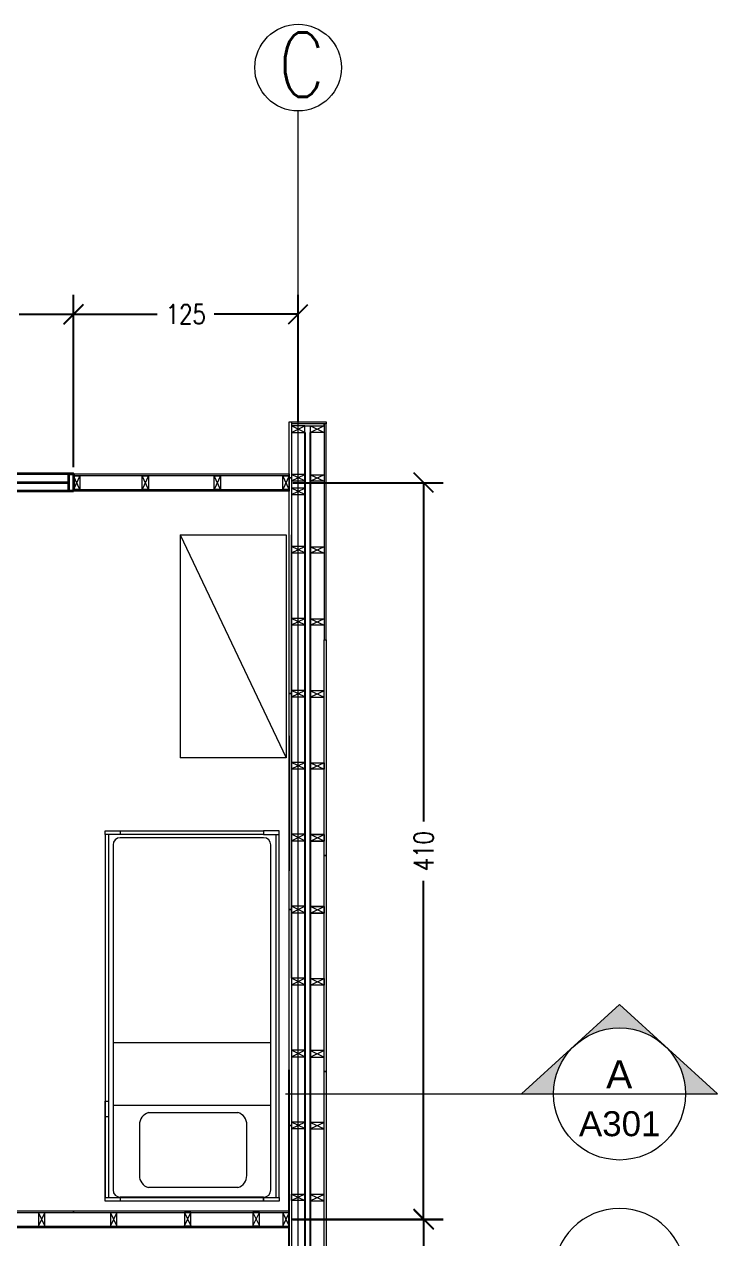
# Model space of a CAD drawing. Header units: millimetres. Extents: x 985 to 3302, y 1117 to 2352.
# Drawn here: x 2916 to 3302, y 1673 to 2349 of the extents above; entities that cross this region are included whole.
import ezdxf

# ---------------------------------------------------------------- set-up
doc = ezdxf.new("R2010")
doc.units = ezdxf.units.MM
for name, color, linetype, lineweight in [('A-ANNO-DIMS', 3, 'Continuous', 18), ('A-ANNO-SYMB', 3, 'Continuous', 18), ('A-DETL-MCUT', 4, 'Continuous', 25), ('A-ELEV-MBE1', 7, 'Continuous', 35), ('A-ELEV-MBE2', 4, 'Continuous', 25), ('A-FURN', 8, 'Continuous', 18), ('A-WALL-STUD', 3, 'Continuous', 18)]:
    doc.layers.add(name, color=color, linetype=linetype, lineweight=lineweight)
doc.styles.add('E-ROMANS', font='romans.shx', dxfattribs={"width": 0.8})
doc.styles.get("Standard").update_dxf_attribs({"font": 'Arial.ttf'})
doc.dimstyles.new('QUOTE', dxfattribs={"dimtxt": 0.18, "dimasz": 0.18, "dimexe": 0.18, "dimexo": 0.0625, "dimgap": 0.09, "dimtad": 0, "dimdec": 4, "dimzin": 0, "dimdsep": 46, "dimtxsty": 'E-ROMANS', "dimblk": 'OBLIQUE', "dimblk1": 'OBLIQUE', "dimblk2": 'OBLIQUE', "dimcen": 0.09, "dimadec": 0, "dimazin": 0, "dimtfac": 1, "dimtdec": 4, "dimtofl": 0, "dimtmove": 0, "dimatfit": 3, "dimldrblk": 'OBLIQUE', "dimfxl": 1, "dimtolj": 1, "dimtzin": 0, "dimarcsym": 0})

# ---------------------------------------------------------------- blocks, each defined once
blk = doc.blocks.new('Sezioni')
h = blk.add_hatch(color=256)
h.dxf.hatch_style = 1
h.paths.add_polyline_path([(52520.8, 47455.1), (52264, 47220.9), (52417.6, 47220.9, -0.210523)])
h.paths.add_polyline_path([(52735.1, 47651.7), (52520.8, 47455.1, -0.388338), (52949.4, 47455.1)])
h.paths.add_polyline_path([(52949.4, 47455.1, -0.210523), (53052.6, 47220.9), (53206.2, 47220.9)])
blk.add_lwpolyline([(52264, 47220.9), (53206.2, 47220.9), (52735.1, 47651.7)], close=True)
blk.add_circle((52735.1, 47220.9), 317.5)
blk = doc.blocks.new('_Oblique')
at = {"color": 0, "linetype": 'ByBlock', "lineweight": -2}
blk.add_line((-0.5, -0.5), (0.5, 0.5), dxfattribs=at)
blk = doc.blocks.new('*D165')
at = {"layer": 'A-ANNO-DIMS', "color": 0, "lineweight": -2, "transparency": 16777216}
for p, q in [((2858, 2102.71), (2858, 2198.54)), ((2943.08, 2102.71), (2943.08, 2198.54)), ((2858, 2187.74), (2888.15, 2187.74)), ((2943.08, 2187.74), (2912.93, 2187.74))]:
    blk.add_line(p, q, dxfattribs=at)
at = {"layer": 'A-ANNO-DIMS', "color": 0, "lineweight": -2, "transparency": 16777216, "xscale": 10.8, "yscale": 10.8, "zscale": 10.8, "rotation": 180}
blk.add_blockref('_Oblique', (2858, 2187.74), dxfattribs=at)
at = {"layer": 'A-ANNO-DIMS', "color": 0, "lineweight": -2, "transparency": 16777216, "xscale": 10.8, "yscale": 10.8, "zscale": 10.8}
blk.add_blockref('_Oblique', (2943.08, 2187.74), dxfattribs=at)
at = {"layer": 'A-ANNO-DIMS', "color": 0, "transparency": 16777216, "insert": (2900.54, 2187.74), "char_height": 10.8, "attachment_point": 5, "style": 'E-ROMANS'}
blk.add_mtext('\\A1;85', dxfattribs=at)
blk = doc.blocks.new('*D166')
at = {"layer": 'A-ANNO-DIMS', "color": 0, "lineweight": -2, "transparency": 16777216}
for p, q in [((2943.08, 2102.71), (2943.08, 2198.63)), ((3068.15, 2127.64), (3068.15, 2198.63)), ((2943.08, 2187.83), (2989.72, 2187.83)), ((3068.15, 2187.83), (3021.51, 2187.83))]:
    blk.add_line(p, q, dxfattribs=at)
at = {"layer": 'A-ANNO-DIMS', "color": 0, "lineweight": -2, "transparency": 16777216, "xscale": 10.8, "yscale": 10.8, "zscale": 10.8, "rotation": 180}
blk.add_blockref('_Oblique', (2943.08, 2187.83), dxfattribs=at)
at = {"layer": 'A-ANNO-DIMS', "color": 0, "lineweight": -2, "transparency": 16777216, "xscale": 10.8, "yscale": 10.8, "zscale": 10.8}
blk.add_blockref('_Oblique', (3068.15, 2187.83), dxfattribs=at)
at = {"layer": 'A-ANNO-DIMS', "color": 0, "transparency": 16777216, "insert": (3005.62, 2187.83), "char_height": 10.8, "attachment_point": 5, "style": 'E-ROMANS'}
blk.add_mtext('\\A1;125', dxfattribs=at)
blk = doc.blocks.new('*D167')
at = {"layer": 'A-ANNO-DIMS', "color": 0, "lineweight": -2, "transparency": 16777216}
for p, q in [((3065.15, 2094.11), (3148.83, 2094.11)), ((3138.03, 2094.11), (3138.03, 1905.66)), ((3138.03, 1684.2), (3138.03, 1872.64)), ((3065.15, 1684.2), (3148.83, 1684.2))]:
    blk.add_line(p, q, dxfattribs=at)
at = {"layer": 'A-ANNO-DIMS', "color": 0, "lineweight": -2, "transparency": 16777216, "xscale": 10.8, "yscale": 10.8, "zscale": 10.8}
for p, rotation in [((3138.03, 2094.11), 90), ((3138.03, 1684.2), 270)]:
    blk.add_blockref('_Oblique', p, dxfattribs=dict(at, rotation=rotation))
at = {"layer": 'A-ANNO-DIMS', "color": 0, "transparency": 16777216, "insert": (3138.03, 1889.15), "char_height": 10.8, "attachment_point": 5, "rotation": 90, "style": 'E-ROMANS'}
blk.add_mtext('\\A1;410', dxfattribs=at)
blk = doc.blocks.new('*D168')
at = {"layer": 'A-ANNO-DIMS', "color": 0, "lineweight": -2, "transparency": 16777216}
for p, q in [((3064.67, 1684.43), (3148.83, 1684.43)), ((3138.03, 1684.43), (3138.03, 1558.79)), ((3138.03, 1400.12), (3138.03, 1525.77)), ((3064.44, 1400.12), (3148.83, 1400.12))]:
    blk.add_line(p, q, dxfattribs=at)
at = {"layer": 'A-ANNO-DIMS', "color": 0, "lineweight": -2, "transparency": 16777216, "xscale": 10.8, "yscale": 10.8, "zscale": 10.8}
for p, rotation in [((3138.03, 1684.43), 90), ((3138.03, 1400.12), 270)]:
    blk.add_blockref('_Oblique', p, dxfattribs=dict(at, rotation=rotation))
at = {"layer": 'A-ANNO-DIMS', "color": 0, "transparency": 16777216, "insert": (3138.03, 1542.28), "char_height": 10.8, "attachment_point": 5, "rotation": 90, "style": 'E-ROMANS'}
blk.add_mtext('\\A1;335', dxfattribs=at)

msp = doc.modelspace()

# ---------------------------------------------------------------- linework, layer by layer
msp.add_line((3060.9249, 1684.43214), (3060.9249, 1684.43214))
at = {"layer": 'A-ANNO-SYMB'}
for p, q in [((3068.15159, 1166.3861), (3068.15159, 2300.9266)), ((3061.2083, 1754.00209), (3211.64969, 1754.00209))]:
    msp.add_line(p, q, dxfattribs=at)
at = {"layer": 'A-ANNO-SYMB', "color": 7}
for p, q in [((3064.39796, 1818.39025), (3064.39796, 2065.07312)), ((3063.1964, 1953.22022), (3063.1964, 1878.14759))]:
    msp.add_line(p, q, dxfattribs=at)
for points in [[(3064.39774, 2127.98933), (3064.39796, 2096.85963), (3063.19639, 2096.8596), (3063.1966, 2127.98933)], [(3083.7867, 2006.7655), (3083.78357, 2126.88426), (3082.5824, 2126.88423), (3082.58554, 2006.76547)], [(2943.08045, 2097.86059), (2943.08045, 2098.96166), (3063.19665, 2098.96166), (3063.19665, 2097.86059)], [(3064.39796, 2096.85963), (3064.39776, 1976.74343), (3063.1966, 1976.74343), (3063.19639, 2096.85963)], [(3063.19705, 2089.35193), (2943.08085, 2089.35193), (2943.08085, 2090.3529), (3063.19705, 2090.3529)], [(3082.58885, 1886.65063), (3082.58554, 2006.76683), (3083.7867, 2006.76686), (3083.79002, 1886.65066)], [(3064.39776, 1976.74343), (3064.39776, 1856.62724), (3063.1966, 1856.62724), (3063.1966, 1976.74343)], [(3082.5919, 1766.53444), (3082.58859, 1886.65063), (3083.78975, 1886.65066), (3083.79306, 1766.53447)], [(3064.39776, 1856.62724), (3064.3977, 1736.51104), (3063.19653, 1736.51104), (3063.1966, 1856.62724)], [(3082.59489, 1646.41824), (3082.5919, 1766.53444), (3083.79306, 1766.53447), (3083.79605, 1646.41827)], [(3064.3977, 1736.51104), (3064.39796, 1616.39485), (3063.1968, 1616.39485), (3063.19653, 1736.51104)], [(2760.90994, 1687.95349), (2760.90994, 1689.05455), (2943.08565, 1689.05455), (2943.08565, 1687.95349)], [(2943.08565, 1687.95349), (2943.08565, 1689.05455), (3063.20185, 1689.05455), (3063.20185, 1687.95349)], [(2943.08605, 1679.44528), (2760.90982, 1679.44483), (2760.90982, 1680.4458), (2943.08605, 1680.44625)], [(3063.20225, 1679.44483), (2943.08605, 1679.44483), (2943.08605, 1680.4458), (3063.20225, 1680.4458)]]:
    msp.add_lwpolyline(points, close=True, dxfattribs=at)
for points in [[(3063.1966, 2127.98933), (3083.78415, 2127.98941), (3083.78416, 2126.88834), (3064.39774, 2126.88829)], [(3071.90501, 2125.68713), (3082.58251, 2125.68326), (3082.5824, 2126.88423), (3073.57146, 2126.88401)]]:
    msp.add_lwpolyline(points, dxfattribs=at)
at = {"layer": 'A-ANNO-SYMB'}
msp.add_circle((3068.15159, 2325.04082), 24.11422, dxfattribs=at)
at = {"layer": 'A-DETL-MCUT'}
msp.add_line((3063.19663, 1567.14733), (3063.19663, 1767.34099), dxfattribs=at)
at = {"layer": 'A-ELEV-MBE1', "color": 0}
for p, q in [((2943.08045, 2098.96166), (2857.99855, 2098.96166)), ((2943.08085, 2089.35193), (2857.99855, 2089.35193))]:
    msp.add_line(p, q, dxfattribs=at)
at = {"layer": 'A-ELEV-MBE1', "color": 0, "linetype": 'Continuous'}
msp.add_line((2940.57823, 2094.10699), (2860.55176, 2094.10709), dxfattribs=at)
at = {"layer": 'A-ELEV-MBE1', "color": 0}
msp.add_lwpolyline([(2943.08085, 2089.35193), (2940.57843, 2089.35193), (2940.57803, 2098.96166), (2943.08045, 2098.96166)], close=True, dxfattribs=at)
at = {"layer": 'A-ELEV-MBE2'}
for p, q in [((3071.90501, 2122.08365), (3071.90473, 1380.9681)), ((3075.09372, 1380.96164), (3075.07529, 2122.07933))]:
    msp.add_line(p, q, dxfattribs=at)
at = {"layer": 'A-FURN'}
for p, q in [((3002.55252, 2065.07312), (3002.55252, 1941.05157)), ((3002.55252, 2065.07312), (3061.55252, 2065.07312)), ((3002.55252, 2065.07312), (3061.55252, 1941.05157)), ((3061.55252, 2065.07312), (3061.55252, 1941.05157)), ((3061.55252, 1941.05157), (3002.55252, 1941.05157)), ((2960.69024, 1898.33905), (2960.69024, 1900.33905)), ((2960.69024, 1900.33905), (3048.98235, 1900.33905)), ((2969.1764, 1900.33905), (2969.1764, 1898.33905)), ((3057.69024, 1900.33905), (3048.98235, 1900.33905)), ((3048.98235, 1900.33905), (3048.98235, 1898.33905)), ((3057.69024, 1898.33905), (3057.69024, 1900.33905)), ((3048.98235, 1898.33905), (2960.69024, 1898.33905)), ((2960.69024, 1898.33905), (2960.69024, 1696.33905)), ((2962.69024, 1898.33905), (2962.69024, 1696.33905)), ((2965.1764, 1892.58548), (2965.1764, 1700.58548)), ((3048.98235, 1896.58548), (2969.1764, 1896.58548)), ((3048.98235, 1898.33905), (3057.69024, 1898.33905)), ((3052.98235, 1700.58548), (3052.98235, 1892.58548)), ((3055.69024, 1898.33905), (3055.69024, 1696.33905)), ((3057.69024, 1696.33905), (3057.69024, 1898.33905)), ((2965.1764, 1782.54955), (3052.98235, 1782.54955)), ((2960.69024, 1696.33905), (2960.69024, 1750.04694)), ((2960.69024, 1750.04694), (2962.69024, 1750.04694)), ((2962.69024, 1750.04694), (2962.69024, 1741.33905)), ((3052.98235, 1747.64073), (2965.1764, 1747.64073)), ((2984.80767, 1743.63724), (3034.61361, 1743.63724)), ((2962.69024, 1741.33905), (2960.69024, 1741.33905)), ((2960.69024, 1741.33905), (2960.69024, 1696.33905)), ((2979.80767, 1736.87572), (2979.80767, 1708.71287)), ((3039.61361, 1708.71287), (3039.61361, 1736.87572)), ((2960.69024, 1694.33905), (2960.69024, 1696.33905)), ((2960.69024, 1696.33905), (2969.1764, 1696.33905)), ((3048.98235, 1696.58548), (2969.1764, 1696.58548)), ((2969.1764, 1696.33905), (2969.1764, 1694.33905)), ((2969.1764, 1696.33905), (3057.69024, 1696.33905)), ((3034.61361, 1701.95135), (2984.80767, 1701.95135)), ((3048.98235, 1696.33905), (3048.98235, 1694.33905)), ((3048.98235, 1694.33905), (3048.98235, 1696.33905)), ((3057.69024, 1696.33905), (3057.69024, 1694.33905)), ((3057.69024, 1694.33905), (2960.69024, 1694.33905)), ((3057.69024, 1694.33905), (3048.98235, 1694.33905))]:
    msp.add_line(p, q, dxfattribs=at)
for centre, radius, start, end in [((2969.1764, 1892.58548), 4, 90, 180), ((3048.98235, 1892.58548), 4, 0, 90), ((2986.87949, 1736.87572), 7.07182, 107.03573857, 180), ((3032.79295, 1737.06144), 6.82319, 358.44024282, 74.5240186), ((2986.62833, 1708.52715), 6.82319, 178.44024282, 254.5240186), ((3032.5418, 1708.71287), 7.07182, 287.03573857, 0), ((2969.1764, 1700.58548), 4, 180, 270), ((3048.98235, 1700.58548), 4, 270, 0)]:
    msp.add_arc(centre, radius, start, end, dxfattribs=at)
at = {"layer": 'A-WALL-STUD'}
for p, q in [((3064.39775, 2122.08365), (3071.90501, 2125.68713)), ((3071.90501, 2122.08365), (3064.39775, 2125.68713)), ((3075.0752, 2125.68282), (3082.58255, 2122.07952)), ((3082.58246, 2125.68301), (3075.07529, 2122.07933)), ((2946.68434, 2097.86016), (2943.08085, 2090.3529)), ((2946.68434, 2090.3529), (2943.08085, 2097.86016)), ((2984.92133, 2097.86062), (2981.31784, 2090.35336)), ((2984.92133, 2090.35336), (2981.31784, 2097.86062)), ((3024.96006, 2097.86062), (3021.35657, 2090.35336)), ((3024.96006, 2090.35336), (3021.35657, 2097.86062)), ((3063.19705, 2097.86016), (3059.59356, 2090.3529)), ((3063.19705, 2090.3529), (3059.59356, 2097.86016)), ((3064.39796, 2095.05788), (3071.90522, 2098.66137)), ((3071.90522, 2095.05788), (3064.39796, 2098.66137)), ((3075.07596, 2098.47165), (3082.58332, 2094.86835)), ((3082.58322, 2098.47184), (3075.07605, 2094.86816)), ((3064.39796, 2087.55062), (3071.90522, 2091.1541)), ((3071.90522, 2087.55062), (3064.39796, 2091.1541)), ((3064.39796, 2055.01915), (3071.90522, 2058.62264)), ((3071.90522, 2055.01915), (3064.39796, 2058.62264)), ((3075.07698, 2058.43292), (3082.58433, 2054.82962)), ((3082.58424, 2058.43311), (3075.07707, 2054.82943)), ((3075.07731, 2058.43475), (3082.58466, 2054.83146)), ((3082.58457, 2058.43494), (3075.0774, 2054.83127)), ((3064.39796, 2014.98042), (3071.90522, 2018.58391)), ((3071.90522, 2014.98042), (3064.39796, 2018.58391)), ((3075.07832, 2018.39602), (3082.58568, 2014.79272)), ((3082.58558, 2018.39621), (3075.07841, 2014.79253)), ((3064.39796, 1974.94169), (3071.90522, 1978.54518)), ((3071.90522, 1974.94169), (3064.39796, 1978.54518)), ((3075.07925, 1978.35592), (3082.5866, 1974.75262)), ((3082.58651, 1978.35611), (3075.07934, 1974.75243)), ((3064.39796, 1934.90296), (3071.90522, 1938.50644)), ((3071.90522, 1934.90296), (3064.39796, 1938.50644)), ((3075.08035, 1938.31856), (3082.58771, 1934.71526)), ((3082.58762, 1938.31875), (3075.08045, 1934.71507)), ((3064.39796, 1894.86423), (3071.90522, 1898.46771)), ((3071.90522, 1894.86423), (3064.39796, 1898.46771)), ((3082.58863, 1894.67502), (3075.08128, 1898.27831)), ((3082.58872, 1894.67639), (3075.08137, 1898.27968)), ((3075.08137, 1894.67483), (3082.58854, 1898.2785)), ((3075.08146, 1894.6762), (3082.58863, 1898.27988)), ((3064.39796, 1854.82549), (3071.90522, 1858.42898)), ((3071.90522, 1854.82549), (3064.39796, 1858.42898)), ((3082.58965, 1854.63629), (3075.0823, 1858.23958)), ((3082.58974, 1854.63766), (3075.08239, 1858.24095)), ((3075.08239, 1854.63609), (3082.58956, 1858.23977)), ((3075.08248, 1854.63747), (3082.58965, 1858.24114)), ((3064.39796, 1814.78676), (3071.90522, 1818.39025)), ((3071.90522, 1814.78676), (3064.39796, 1818.39025)), ((3082.59067, 1814.58625), (3075.08331, 1818.18954)), ((3075.0834, 1814.58606), (3082.59058, 1818.18973)), ((3064.39796, 1774.74803), (3071.90522, 1778.35152)), ((3071.90522, 1774.74803), (3064.39796, 1778.35152)), ((3075.08433, 1778.16226), (3082.59168, 1774.55896)), ((3082.59159, 1778.16245), (3075.08442, 1774.55877)), ((3064.39796, 1734.7093), (3071.90522, 1738.31279)), ((3071.90522, 1734.7093), (3064.39796, 1738.31279)), ((3075.08535, 1738.12353), (3082.59271, 1734.52023)), ((3082.59261, 1738.12372), (3075.08544, 1734.52004)), ((3064.39796, 1698.2855), (3071.90522, 1694.68201)), ((3071.90522, 1698.2855), (3064.39796, 1694.68201)), ((3075.08637, 1698.08479), (3082.59372, 1694.4815)), ((3082.59363, 1698.08498), (3075.08646, 1694.48131)), ((2923.64007, 1687.95349), (2927.24355, 1680.44623)), ((2923.64007, 1680.44623), (2927.24355, 1687.95349)), ((2963.6788, 1687.95349), (2967.28229, 1680.44623)), ((2963.6788, 1680.44623), (2967.28229, 1687.95349)), ((3004.85098, 1688.06985), (3008.45446, 1680.56258)), ((3004.85098, 1680.56258), (3008.45446, 1688.06985)), ((3043.00144, 1688.06985), (3046.60492, 1680.56259)), ((3043.00144, 1680.56259), (3046.60492, 1688.06985)), ((3059.59876, 1687.95306), (3063.20225, 1680.4458)), ((3059.59876, 1680.4458), (3063.20225, 1687.95306))]:
    msp.add_line(p, q, dxfattribs=at)
for points in [[(3064.39775, 2122.08365), (3071.90501, 2122.08365), (3071.90501, 2125.68713), (3064.39775, 2125.68713)], [(3075.0752, 2125.68282), (3082.58246, 2125.68301), (3082.58255, 2122.07952), (3075.07529, 2122.07933)], [(2946.68434, 2097.86016), (2946.68434, 2090.3529), (2943.08085, 2090.3529), (2943.08085, 2097.86016)], [(2984.92133, 2097.86062), (2984.92133, 2090.35336), (2981.31784, 2090.35336), (2981.31784, 2097.86062)], [(3024.96006, 2097.86062), (3024.96006, 2090.35336), (3021.35657, 2090.35336), (3021.35657, 2097.86062)], [(3063.19705, 2097.86016), (3063.19705, 2090.3529), (3059.59356, 2090.3529), (3059.59356, 2097.86016)], [(3064.39796, 2095.05788), (3071.90522, 2095.05788), (3071.90522, 2098.66137), (3064.39796, 2098.66137)], [(3075.07596, 2098.47165), (3082.58322, 2098.47184), (3082.58332, 2094.86835), (3075.07605, 2094.86816)], [(3064.39796, 2087.55062), (3071.90522, 2087.55062), (3071.90522, 2091.1541), (3064.39796, 2091.1541)], [(3064.39796, 2055.01915), (3071.90522, 2055.01915), (3071.90522, 2058.62264), (3064.39796, 2058.62264)], [(3075.07698, 2058.43292), (3082.58424, 2058.43311), (3082.58433, 2054.82962), (3075.07707, 2054.82943)], [(3075.07731, 2058.43475), (3082.58457, 2058.43494), (3082.58466, 2054.83146), (3075.0774, 2054.83127)], [(3064.39796, 2014.98042), (3071.90522, 2014.98042), (3071.90522, 2018.58391), (3064.39796, 2018.58391)], [(3075.07832, 2018.39602), (3082.58558, 2018.39621), (3082.58568, 2014.79272), (3075.07841, 2014.79253)], [(3064.39796, 1974.94169), (3071.90522, 1974.94169), (3071.90522, 1978.54518), (3064.39796, 1978.54518)], [(3082.58651, 1978.35611), (3075.07925, 1978.35592), (3075.07934, 1974.75243), (3082.5866, 1974.75262)], [(3064.39796, 1934.90296), (3071.90522, 1934.90296), (3071.90522, 1938.50644), (3064.39796, 1938.50644)], [(3075.08035, 1938.31856), (3082.58762, 1938.31875), (3082.58771, 1934.71526), (3075.08045, 1934.71507)], [(3064.39796, 1894.86423), (3071.90522, 1894.86423), (3071.90522, 1898.46771), (3064.39796, 1898.46771)], [(3082.58863, 1894.67502), (3075.08137, 1894.67483), (3075.08128, 1898.27831), (3082.58854, 1898.2785)], [(3075.08146, 1894.6762), (3082.58872, 1894.67639), (3082.58863, 1898.27988), (3075.08137, 1898.27968)], [(3064.39796, 1854.82549), (3071.90522, 1854.82549), (3071.90522, 1858.42898), (3064.39796, 1858.42898)], [(3082.58965, 1854.63629), (3075.08239, 1854.63609), (3075.0823, 1858.23958), (3082.58956, 1858.23977)], [(3075.08248, 1854.63747), (3082.58974, 1854.63766), (3082.58965, 1858.24114), (3075.08239, 1858.24095)], [(3064.39796, 1814.78676), (3071.90522, 1814.78676), (3071.90522, 1818.39025), (3064.39796, 1818.39025)], [(3082.59067, 1814.58625), (3075.0834, 1814.58606), (3075.08331, 1818.18954), (3082.59058, 1818.18973)], [(3064.39796, 1774.74803), (3071.90522, 1774.74803), (3071.90522, 1778.35152), (3064.39796, 1778.35152)], [(3082.59159, 1778.16245), (3075.08433, 1778.16226), (3075.08442, 1774.55877), (3082.59168, 1774.55896)], [(3064.39796, 1734.7093), (3071.90522, 1734.7093), (3071.90522, 1738.31279), (3064.39796, 1738.31279)], [(3082.59261, 1738.12372), (3075.08535, 1738.12353), (3075.08544, 1734.52004), (3082.59271, 1734.52023)], [(3064.39796, 1698.2855), (3071.90522, 1698.2855), (3071.90522, 1694.68201), (3064.39796, 1694.68201)], [(3082.59363, 1698.08498), (3075.08637, 1698.08479), (3075.08646, 1694.48131), (3082.59372, 1694.4815)], [(2923.64007, 1687.95349), (2923.64007, 1680.44623), (2927.24355, 1680.44623), (2927.24355, 1687.95349)], [(2963.6788, 1687.95349), (2963.6788, 1680.44623), (2967.28229, 1680.44623), (2967.28229, 1687.95349)], [(3004.85098, 1688.06985), (3004.85098, 1680.56258), (3008.45446, 1680.56258), (3008.45446, 1688.06985)], [(3043.00144, 1688.06985), (3043.00144, 1680.56259), (3046.60492, 1680.56259), (3046.60492, 1688.06985)], [(3059.59876, 1687.95306), (3059.59876, 1680.4458), (3063.20225, 1680.4458), (3063.20225, 1687.95306)]]:
    msp.add_lwpolyline(points, close=True, dxfattribs=at)

# ---------------------------------------------------------------- block references
at = {"layer": 'A-ANNO-SYMB', "xscale": 0.1157241476674715, "yscale": 0.1157241476674715, "zscale": 0.1157241476674715}
msp.add_blockref('Sezioni', (-2855.65018, -3710.59112), dxfattribs=at)
at = {"layer": 'A-ANNO-SYMB', "xscale": -0.1157241476674716, "yscale": 0.1157241476674715, "zscale": 0.1157241476674715, "rotation": 179.8362413498016}
msp.add_blockref('Sezioni', (-2840.00655, 7135.61962), dxfattribs=at)

# ---------------------------------------------------------------- texts
at = {"layer": 'A-ANNO-SYMB'}
for s, height, p in [('A', 15.67946, (3239.56965, 1757.06552)), ('A301', 13.906074, (3224.46625, 1730.50245))]:
    msp.add_text(s, height=height, dxfattribs=at).set_placement(p)
at = {"layer": 'A-ANNO-SYMB', "insert": (3057.19095, 2344.6268), "char_height": 35.90383, "attachment_point": 1, "style": 'E-ROMANS'}
msp.add_mtext_dynamic_manual_height_columns('C', width=37.201034, gutter_width=2.5, heights=[0], dxfattribs=at)

# ---------------------------------------------------------------- dimensions: what is measured, and where the dimension line sits
at = {"layer": 'A-ANNO-DIMS'}
for base, p1, p2, text, picture, middle in [((2943.08045, 2187.73526), (2857.99855, 2098.96166), (2943.08045, 2098.96166), '85', '*D165', (2900.5395, 2187.73526)), ((3068.15159, 2187.82526), (2943.08045, 2098.96166), (3068.15159, 2123.88529), '125', '*D166', (3005.61602, 2187.82526))]:
    dim = msp.add_linear_dim(base=base, p1=p1, p2=p2, text=text, dimstyle='QUOTE', override={"dimscale": 60}, dxfattribs=at)
    dim.commit()
    dim.dimension.update_dxf_attribs({"geometry": picture, "text_midpoint": middle})
for base, p1, p2, text, picture, middle in [((3138.02924, 2094.10653), (3061.40051, 1684.19943), (3061.39531, 2094.10653), '410', '*D167', (3138.02924, 1889.15298)), ((3138.02924, 1684.43214), (3060.69476, 1400.12426), (3060.9249, 1684.43214), '335', '*D168', (3138.02924, 1542.2782))]:
    dim = msp.add_linear_dim(base=base, p1=p1, p2=p2, angle=90, text=text, dimstyle='QUOTE', override={"dimscale": 60}, dxfattribs=at)
    dim.commit()
    dim.dimension.update_dxf_attribs({"geometry": picture, "text_midpoint": middle, "dimtype": 160})

doc.saveas('drawing.dxf')
